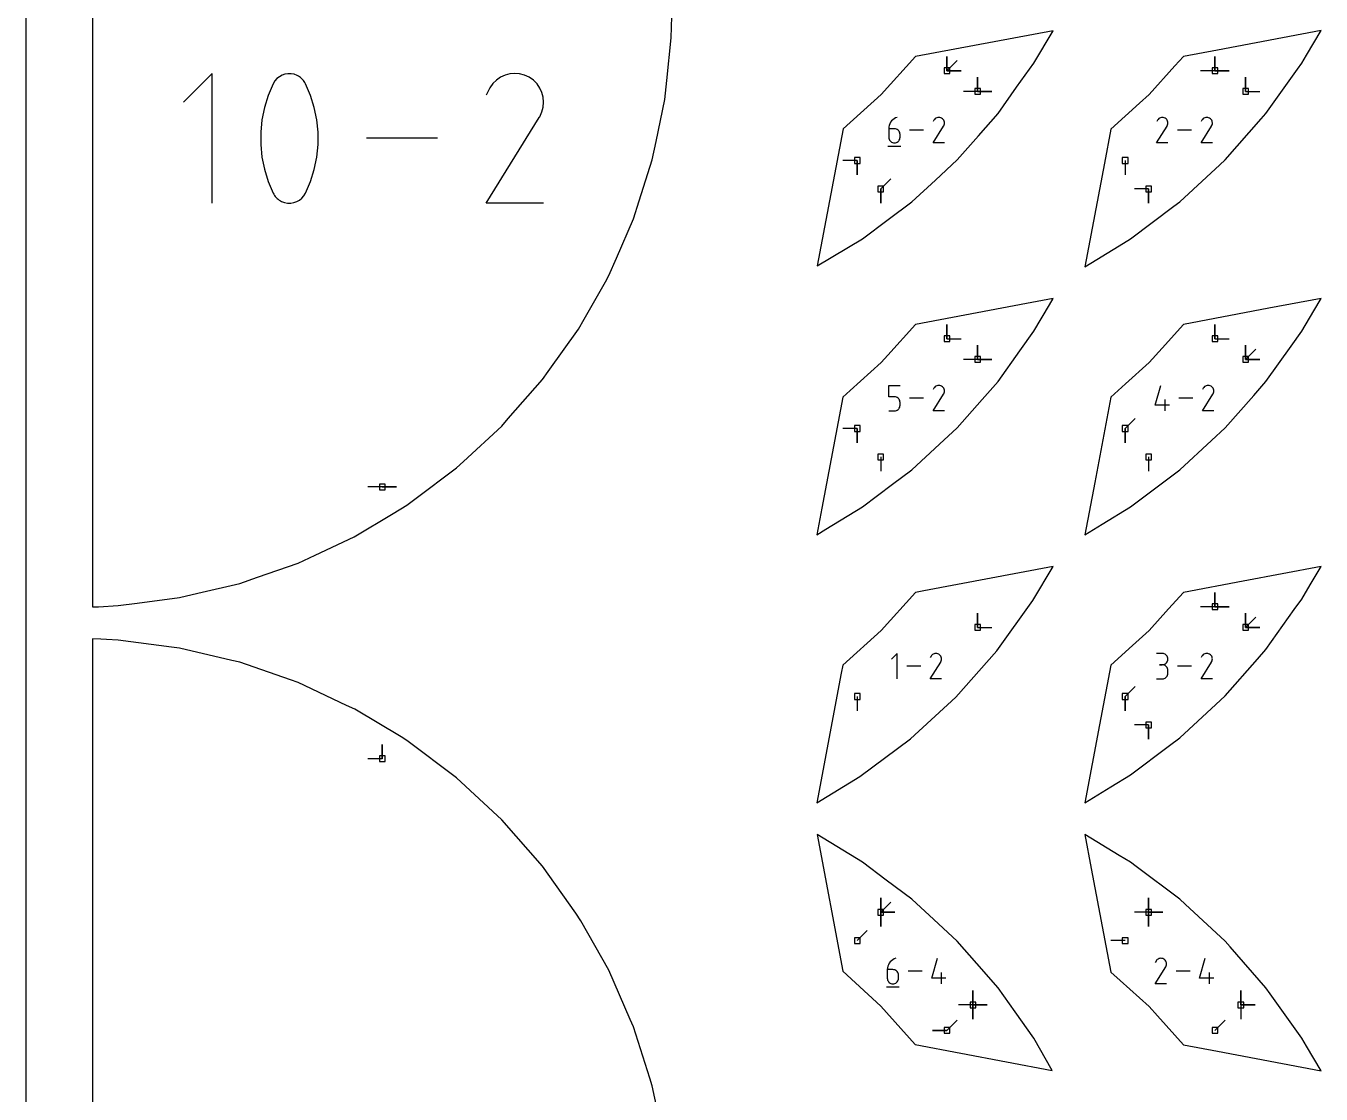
# Model space of a CAD drawing. Extents: x 0 to 800, y 0 to 1000.
# Drawn here: x 0 to 129.5, y 432.3 to 539.1 of the extents above; entities that cross this region are included whole.
import ezdxf

# ---------------------------------------------------------------- set-up
doc = ezdxf.new("R2010")
doc.units = 0
doc.header["$MEASUREMENT"] = 0
for name, color, linetype in [('annotation', 7, 'Continuous'), ('boundary', 7, 'Continuous'), ('frame', 7, 'Continuous'), ('hole', 7, 'Continuous')]:
    doc.layers.add(name, color=color, linetype=linetype)

msp = doc.modelspace()

# ---------------------------------------------------------------- linework, layer by layer
at = {"layer": 'annotation', "color": 1}
for p, q in [((92.076558, 534.582549), (92.076558, 536.011299)), ((92.076558, 534.582549), (92.076558, 536.011299)), ((92.076558, 536.011299), (92.076558, 534.582549)), ((92.076558, 534.582549), (92.076558, 536.011299)), ((92.076558, 536.011299), (92.076558, 534.582549)), ((92.076558, 534.582549), (93.086837, 535.592828)), ((118.865336, 534.582549), (118.865336, 536.011299)), ((118.865336, 534.582549), (118.865336, 536.011299)), ((118.865336, 536.011299), (118.865336, 534.582549)), ((118.865336, 534.582549), (118.865336, 536.011299)), ((118.865336, 536.011299), (118.865336, 534.582549)), ((18.618258, 534.307265), (15.738506, 531.426701)), ((18.618258, 521.35366), (18.618258, 534.307265)), ((24.885026, 533.559619), (24.717811, 533.281548)), ((25.09342, 533.796584), (24.885026, 533.559619)), ((25.336093, 533.990151), (25.09342, 533.796584)), ((25.606145, 534.138026), (25.336093, 533.990151)), ((25.896676, 534.237916), (25.606145, 534.138026)), ((26.200786, 534.287528), (25.896676, 534.237916)), ((26.511576, 534.284569), (26.200786, 534.287528)), ((26.822144, 534.226744), (26.511576, 534.284569)), ((27.125592, 534.111762), (26.822144, 534.226744)), ((27.241757, 534.050718), (27.125592, 534.111762)), ((27.125592, 534.111762), (27.125592, 534.111762)), ((27.353229, 533.980601), (27.241757, 534.050718)), ((27.459465, 533.901967), (27.353229, 533.980601)), ((27.559925, 533.815369), (27.459465, 533.901967)), ((27.654066, 533.721364), (27.559925, 533.815369)), ((27.741348, 533.620505), (27.654066, 533.721364)), ((27.821228, 533.513349), (27.741348, 533.620505)), ((27.893165, 533.400449), (27.821228, 533.513349)), ((47.047309, 533.646788), (46.687657, 533.291951)), ((47.455909, 533.928548), (47.047309, 533.646788)), ((47.902519, 534.13439), (47.455909, 533.928548)), ((48.3762, 534.26147), (47.902519, 534.13439)), ((48.866015, 534.306949), (48.3762, 534.26147)), ((49.361024, 534.267985), (48.866015, 534.306949)), ((49.85029, 534.141735), (49.361024, 534.267985)), ((50.322875, 533.925359), (49.85029, 534.141735)), ((50.745551, 533.625218), (50.322875, 533.925359)), ((50.322875, 533.925359), (50.322875, 533.925359)), ((51.098955, 533.265051), (50.745551, 533.625218)), ((92.076558, 534.582549), (93.505308, 534.582549)), ((92.076558, 534.582549), (93.505308, 534.582549)), ((93.505308, 534.582549), (92.076558, 534.582549)), ((95.145662, 532.515972), (95.145662, 533.944722)), ((95.145662, 532.515972), (95.145662, 533.944722)), ((95.145662, 533.944722), (95.145662, 532.515972)), ((95.145662, 532.515972), (95.145662, 533.944722)), ((95.145662, 533.944722), (95.145662, 532.515972)), ((118.865336, 534.582549), (117.436586, 534.582549)), ((118.865336, 534.582549), (120.294086, 534.582549)), ((118.865336, 534.582549), (120.294086, 534.582549)), ((120.294086, 534.582549), (118.865336, 534.582549)), ((121.93444, 532.515972), (121.93444, 533.944722)), ((121.93444, 532.515972), (121.93444, 533.944722)), ((121.93444, 533.944722), (121.93444, 532.515972)), ((24.717811, 533.281548), (24.221259, 532.113854)), ((24.717811, 533.281548), (24.717811, 533.281548)), ((27.956618, 533.28236), (27.893165, 533.400449)), ((28.455577, 532.112259), (27.956618, 533.28236)), ((27.956618, 533.28236), (27.956618, 533.28236)), ((46.38789, 532.866878), (46.010151, 532.142269)), ((46.687657, 533.291951), (46.38789, 532.866878)), ((51.379942, 532.855896), (51.098955, 533.265051)), ((51.585372, 532.408791), (51.379942, 532.855896)), ((51.712102, 531.934776), (51.585372, 532.408791)), ((95.145662, 532.515972), (93.716912, 532.515972)), ((95.145662, 532.515972), (96.574412, 532.515972)), ((95.145662, 532.515972), (96.574412, 532.515972)), ((96.574412, 532.515972), (95.145662, 532.515972)), ((121.93444, 532.515972), (123.36319, 532.515972)), ((23.848846, 530.912295), (23.60057, 529.686454)), ((24.221259, 532.113854), (23.848846, 530.912295)), ((28.829796, 530.908896), (28.455577, 532.112259)), ((29.079275, 529.68185), (28.829796, 530.908896)), ((51.588666, 530.461649), (51.716892, 530.950166)), ((51.756989, 531.444888), (51.712102, 531.934776)), ((51.716892, 530.950166), (51.756989, 531.444888)), ((23.60057, 529.686454), (23.476432, 528.445909)), ((29.204014, 528.440704), (29.079275, 529.68185)), ((46.002028, 521.353555), (51.317994, 529.911578)), ((51.317994, 529.911578), (51.324349, 529.919441)), ((51.317994, 529.911578), (51.317994, 529.911578)), ((51.324349, 529.919441), (51.330443, 529.927372)), ((51.330443, 529.927372), (51.336317, 529.935436)), ((51.336317, 529.935436), (51.34201, 529.943701)), ((51.34201, 529.943701), (51.347562, 529.952234)), ((51.347562, 529.952234), (51.353015, 529.9611)), ((51.353015, 529.9611), (51.358407, 529.970368)), ((51.358407, 529.970368), (51.363779, 529.980104)), ((51.363779, 529.980104), (51.369171, 529.990375)), ((51.369171, 529.990375), (51.588666, 530.461649)), ((51.369171, 529.990375), (51.369171, 529.990375)), ((86.659532, 529.680344), (86.541958, 529.562271)), ((86.793528, 529.781392), (86.659532, 529.680344)), ((86.942416, 529.86336), (86.793528, 529.781392)), ((87.10467, 529.924195), (86.942416, 529.86336)), ((87.10467, 529.924195), (87.10467, 529.924195)), ((90.770328, 529.640585), (90.695952, 529.497911)), ((90.829352, 529.724281), (90.770328, 529.640585)), ((90.900167, 529.794148), (90.829352, 529.724281)), ((90.980619, 529.849626), (90.900167, 529.794148)), ((91.068556, 529.890156), (90.980619, 529.849626)), ((91.161823, 529.915178), (91.068556, 529.890156)), ((91.258267, 529.924133), (91.161823, 529.915178)), ((91.355733, 529.916461), (91.258267, 529.924133)), ((91.452069, 529.891603), (91.355733, 529.916461)), ((91.54512, 529.848999), (91.452069, 529.891603)), ((91.628344, 529.789901), (91.54512, 529.848999)), ((91.54512, 529.848999), (91.54512, 529.848999)), ((91.697929, 529.718985), (91.628344, 529.789901)), ((91.753255, 529.638423), (91.697929, 529.718985)), ((91.793704, 529.550389), (91.753255, 529.638423)), ((113.118655, 529.640585), (113.044279, 529.497911)), ((113.177679, 529.724281), (113.118655, 529.640585)), ((113.248494, 529.794148), (113.177679, 529.724281)), ((113.328947, 529.849626), (113.248494, 529.794148)), ((113.416883, 529.890156), (113.328947, 529.849626)), ((113.51015, 529.915178), (113.416883, 529.890156)), ((113.606594, 529.924133), (113.51015, 529.915178)), ((113.70406, 529.916461), (113.606594, 529.924133)), ((113.800396, 529.891603), (113.70406, 529.916461)), ((113.893447, 529.848999), (113.800396, 529.891603)), ((113.976672, 529.789901), (113.893447, 529.848999)), ((113.893447, 529.848999), (113.893447, 529.848999)), ((114.046256, 529.718985), (113.976672, 529.789901)), ((114.101582, 529.638423), (114.046256, 529.718985)), ((114.142031, 529.550389), (114.101582, 529.638423)), ((117.559298, 529.640585), (117.484922, 529.497911)), ((117.618322, 529.724281), (117.559298, 529.640585)), ((117.689137, 529.794148), (117.618322, 529.724281)), ((117.769589, 529.849626), (117.689137, 529.794148)), ((117.857526, 529.890156), (117.769589, 529.849626)), ((117.950793, 529.915178), (117.857526, 529.890156)), ((118.047237, 529.924133), (117.950793, 529.915178)), ((118.144703, 529.916461), (118.047237, 529.924133)), ((118.241039, 529.891603), (118.144703, 529.916461)), ((118.33409, 529.848999), (118.241039, 529.891603)), ((118.417314, 529.789901), (118.33409, 529.848999)), ((118.33409, 529.848999), (118.33409, 529.848999)), ((118.486899, 529.718985), (118.417314, 529.789901)), ((118.542225, 529.638423), (118.486899, 529.718985)), ((118.582674, 529.550389), (118.542225, 529.638423)), ((23.476432, 528.445909), (23.476432, 527.200244)), ((29.204014, 527.195039), (29.204014, 528.440704)), ((86.266443, 528.960795), (86.253902, 528.788399)), ((86.253902, 528.788399), (86.253902, 527.940671)), ((86.820281, 528.788399), (86.253902, 528.788399)), ((86.303048, 529.126435), (86.266443, 528.960795)), ((86.362187, 529.283263), (86.303048, 529.126435)), ((86.442334, 529.429226), (86.362187, 529.283263)), ((86.541958, 529.562271), (86.442334, 529.429226)), ((86.922145, 528.779308), (86.820281, 528.788399)), ((87.017996, 528.753091), (86.922145, 528.779308)), ((87.106239, 528.711327), (87.017996, 528.753091)), ((87.185281, 528.655599), (87.106239, 528.711327)), ((87.253526, 528.587487), (87.185281, 528.655599)), ((87.30938, 528.508572), (87.253526, 528.587487)), ((87.35125, 528.420435), (87.30938, 528.508572)), ((87.377541, 528.324657), (87.35125, 528.420435)), ((87.386659, 528.22282), (87.377541, 528.324657)), ((89.737946, 528.648924), (88.343353, 528.648924)), ((90.694352, 527.373631), (91.741057, 529.058692)), ((91.741057, 529.058692), (91.742308, 529.06024)), ((91.741057, 529.058692), (91.741057, 529.058692)), ((91.742308, 529.06024), (91.743508, 529.061802)), ((91.743508, 529.061802), (91.744665, 529.063389)), ((91.744665, 529.063389), (91.745786, 529.065017)), ((91.745786, 529.065017), (91.746879, 529.066697)), ((91.746879, 529.066697), (91.747953, 529.068443)), ((91.747953, 529.068443), (91.749014, 529.070267)), ((91.749014, 529.070267), (91.750072, 529.072184)), ((91.750072, 529.072184), (91.751134, 529.074207)), ((91.751134, 529.074207), (91.794352, 529.167)), ((91.751134, 529.074207), (91.751134, 529.074207)), ((91.818656, 529.457056), (91.793704, 529.550389)), ((91.794352, 529.167), (91.819599, 529.263188)), ((91.827495, 529.360598), (91.818656, 529.457056)), ((91.819599, 529.263188), (91.827495, 529.360598)), ((113.04268, 527.373631), (114.089385, 529.058692)), ((114.089385, 529.058692), (114.090636, 529.06024)), ((114.089385, 529.058692), (114.089385, 529.058692)), ((114.090636, 529.06024), (114.091836, 529.061802)), ((114.091836, 529.061802), (114.092992, 529.063389)), ((114.092992, 529.063389), (114.094113, 529.065017)), ((114.094113, 529.065017), (114.095207, 529.066697)), ((114.095207, 529.066697), (114.09628, 529.068443)), ((114.09628, 529.068443), (114.097342, 529.070267)), ((114.097342, 529.070267), (114.0984, 529.072184)), ((114.0984, 529.072184), (114.099461, 529.074207)), ((114.099461, 529.074207), (114.142679, 529.167)), ((114.099461, 529.074207), (114.099461, 529.074207)), ((114.166984, 529.457056), (114.142031, 529.550389)), ((114.142679, 529.167), (114.167927, 529.263188)), ((114.175822, 529.360598), (114.166984, 529.457056)), ((114.167927, 529.263188), (114.175822, 529.360598)), ((116.526916, 528.648924), (115.132323, 528.648924)), ((117.483323, 527.373631), (118.530027, 529.058692)), ((118.530027, 529.058692), (118.531279, 529.06024)), ((118.530027, 529.058692), (118.530027, 529.058692)), ((118.531279, 529.06024), (118.532479, 529.061802)), ((118.532479, 529.061802), (118.533635, 529.063389)), ((118.533635, 529.063389), (118.534756, 529.065017)), ((118.534756, 529.065017), (118.535849, 529.066697)), ((118.535849, 529.066697), (118.536923, 529.068443)), ((118.536923, 529.068443), (118.537985, 529.070267)), ((118.537985, 529.070267), (118.539042, 529.072184)), ((118.539042, 529.072184), (118.540104, 529.074207)), ((118.540104, 529.074207), (118.583322, 529.167)), ((118.540104, 529.074207), (118.540104, 529.074207)), ((118.607627, 529.457056), (118.582674, 529.550389)), ((118.583322, 529.167), (118.60857, 529.263188)), ((118.616465, 529.360598), (118.607627, 529.457056)), ((118.60857, 529.263188), (118.616465, 529.360598)), ((23.476432, 527.200244), (23.60057, 525.959037)), ((29.079275, 525.954434), (29.204014, 527.195039)), ((41.144667, 527.830463), (34.061857, 527.830463)), ((86.182965, 527.054834), (87.458236, 527.054834)), ((86.253902, 527.940671), (86.253902, 527.940671)), ((86.253902, 527.940671), (86.263046, 527.838784)), ((86.263046, 527.838784), (86.289403, 527.742874)), ((86.289403, 527.742874), (86.331359, 527.654546)), ((86.331359, 527.654546), (86.387299, 527.575404)), ((86.387299, 527.575404), (86.45561, 527.507052)), ((86.45561, 527.507052), (86.534677, 527.451097)), ((86.534677, 527.451097), (86.622888, 527.409142)), ((86.622888, 527.409142), (86.718627, 527.382792)), ((86.718627, 527.382792), (86.820281, 527.373652)), ((86.820281, 527.373652), (86.922145, 527.382792)), ((86.820281, 527.373652), (86.820281, 527.373652)), ((86.922145, 527.382792), (87.017996, 527.409142)), ((87.017996, 527.409142), (87.106239, 527.451097)), ((87.106239, 527.451097), (87.185281, 527.507052)), ((87.185281, 527.507052), (87.253526, 527.575404)), ((87.253526, 527.575404), (87.30938, 527.654546)), ((87.30938, 527.654546), (87.35125, 527.742874)), ((87.35125, 527.742874), (87.377541, 527.838784)), ((87.377541, 527.838784), (87.386659, 527.940671)), ((87.386659, 527.940671), (87.386659, 528.22282)), ((87.386659, 528.22282), (87.386659, 528.22282)), ((91.82711, 527.373631), (90.694352, 527.373631)), ((114.175437, 527.373631), (113.04268, 527.373631)), ((118.61608, 527.373631), (117.483323, 527.373631)), ((23.60057, 525.959037), (23.848846, 524.731872)), ((28.829796, 524.728472), (29.079275, 525.954434)), ((23.848846, 524.731872), (24.221259, 523.528327)), ((28.455577, 523.526733), (28.829796, 524.728472)), ((83.107297, 525.613288), (81.678547, 525.613288)), ((83.107297, 525.613288), (83.107297, 524.184538)), ((83.107297, 525.613288), (83.107297, 524.184538)), ((83.107297, 524.184538), (83.107297, 525.613288)), ((109.896074, 525.613288), (109.896074, 524.184538)), ((24.221259, 523.528327), (24.717811, 522.357986)), ((27.956618, 522.358798), (28.455577, 523.526733)), ((85.45322, 522.774301), (86.463499, 523.78458)), ((24.717811, 522.357986), (24.717811, 522.357986)), ((24.717811, 522.357986), (24.781033, 522.240133)), ((24.781033, 522.240133), (24.852439, 522.127795)), ((24.852439, 522.127795), (24.931727, 522.021315)), ((24.931727, 522.021315), (25.018598, 521.921033)), ((25.018598, 521.921033), (25.112749, 521.827289)), ((25.112749, 521.827289), (25.213881, 521.740425)), ((27.338426, 521.653113), (27.580995, 521.846151)), ((27.580995, 521.846151), (27.789386, 522.082139)), ((27.789386, 522.082139), (27.956618, 522.358798)), ((27.956618, 522.358798), (27.956618, 522.358798)), ((85.45322, 522.774301), (85.45322, 521.345551)), ((85.45322, 522.774301), (85.45322, 521.345551)), ((85.45322, 521.345551), (85.45322, 522.774301)), ((112.241998, 522.774301), (110.813248, 522.774301)), ((112.241998, 522.774301), (112.241998, 521.345551)), ((112.241998, 522.774301), (112.241998, 521.345551)), ((112.241998, 521.345551), (112.241998, 522.774301)), ((25.213881, 521.740425), (25.321692, 521.660782)), ((25.321692, 521.660782), (25.435881, 521.588701)), ((25.435881, 521.588701), (25.556148, 521.524523)), ((25.556148, 521.524523), (25.556148, 521.524523)), ((25.556148, 521.524523), (25.857206, 521.411979)), ((25.857206, 521.411979), (26.165966, 521.356066)), ((26.165966, 521.356066), (26.475448, 521.354503)), ((26.475448, 521.354503), (26.778672, 521.405009)), ((26.778672, 521.405009), (27.068658, 521.505306)), ((27.068658, 521.505306), (27.338426, 521.653113)), ((51.755034, 521.353555), (46.002028, 521.353555)), ((92.076558, 507.793771), (92.076558, 509.222521)), ((92.076558, 507.793771), (92.076558, 509.222521)), ((92.076558, 509.222521), (92.076558, 507.793771)), ((118.865336, 507.793771), (118.865336, 509.222521)), ((118.865336, 507.793771), (118.865336, 509.222521)), ((118.865336, 509.222521), (118.865336, 507.793771)), ((92.076558, 507.793771), (93.505308, 507.793771)), ((118.865336, 507.793771), (120.294086, 507.793771)), ((95.145662, 505.727194), (95.145662, 507.155944)), ((95.145662, 505.727194), (95.145662, 507.155944)), ((95.145662, 507.155944), (95.145662, 505.727194)), ((95.145662, 505.727194), (95.145662, 507.155944)), ((95.145662, 507.155944), (95.145662, 505.727194)), ((121.93444, 505.727194), (121.93444, 507.155944)), ((121.93444, 505.727194), (121.93444, 507.155944)), ((121.93444, 507.155944), (121.93444, 505.727194)), ((121.93444, 505.727194), (121.93444, 507.155944)), ((121.93444, 507.155944), (121.93444, 505.727194)), ((121.93444, 505.727194), (122.944718, 506.737472)), ((95.145662, 505.727194), (93.716912, 505.727194)), ((95.145662, 505.727194), (96.574412, 505.727194)), ((95.145662, 505.727194), (96.574412, 505.727194)), ((96.574412, 505.727194), (95.145662, 505.727194)), ((121.93444, 505.727194), (123.36319, 505.727194)), ((121.93444, 505.727194), (123.36319, 505.727194)), ((123.36319, 505.727194), (121.93444, 505.727194)), ((86.253902, 501.999621), (86.253902, 503.135417)), ((86.253902, 503.135417), (87.386659, 503.135417)), ((90.770328, 502.851807), (90.695952, 502.709133)), ((90.829352, 502.935503), (90.770328, 502.851807)), ((90.900167, 503.00537), (90.829352, 502.935503)), ((90.980619, 503.060848), (90.900167, 503.00537)), ((91.068556, 503.101378), (90.980619, 503.060848)), ((91.161823, 503.1264), (91.068556, 503.101378)), ((91.258267, 503.135355), (91.161823, 503.1264)), ((91.355733, 503.127683), (91.258267, 503.135355)), ((91.452069, 503.102825), (91.355733, 503.127683)), ((91.54512, 503.06022), (91.452069, 503.102825)), ((91.628344, 503.001123), (91.54512, 503.06022)), ((91.54512, 503.06022), (91.54512, 503.06022)), ((91.697929, 502.930207), (91.628344, 503.001123)), ((91.753255, 502.849645), (91.697929, 502.930207)), ((91.793704, 502.761611), (91.753255, 502.849645)), ((91.818656, 502.668278), (91.793704, 502.761611)), ((91.794352, 502.378222), (91.819599, 502.47441)), ((91.827495, 502.57182), (91.818656, 502.668278)), ((91.819599, 502.47441), (91.827495, 502.57182)), ((112.900965, 501.151892), (113.466544, 503.135417)), ((117.70082, 502.851807), (117.626444, 502.709133)), ((117.759844, 502.935503), (117.70082, 502.851807)), ((117.830659, 503.00537), (117.759844, 502.935503)), ((117.911112, 503.060848), (117.830659, 503.00537)), ((117.999048, 503.101378), (117.911112, 503.060848)), ((118.092315, 503.1264), (117.999048, 503.101378)), ((118.188759, 503.135355), (118.092315, 503.1264)), ((118.286225, 503.127683), (118.188759, 503.135355)), ((118.382561, 503.102825), (118.286225, 503.127683)), ((118.475612, 503.06022), (118.382561, 503.102825)), ((118.558836, 503.001123), (118.475612, 503.06022)), ((118.475612, 503.06022), (118.475612, 503.06022)), ((118.628421, 502.930207), (118.558836, 503.001123)), ((118.683747, 502.849645), (118.628421, 502.930207)), ((118.724196, 502.761611), (118.683747, 502.849645)), ((118.749149, 502.668278), (118.724196, 502.761611)), ((118.724844, 502.378222), (118.750092, 502.47441)), ((118.757987, 502.57182), (118.749149, 502.668278)), ((118.750092, 502.47441), (118.757987, 502.57182)), ((86.820281, 501.999621), (86.253902, 501.999621)), ((86.921977, 501.99053), (86.820281, 501.999621)), ((87.017738, 501.964313), (86.921977, 501.99053)), ((87.105955, 501.922549), (87.017738, 501.964313)), ((87.185017, 501.866821), (87.105955, 501.922549)), ((87.253315, 501.798709), (87.185017, 501.866821)), ((87.309238, 501.719794), (87.253315, 501.798709)), ((87.351177, 501.631657), (87.309238, 501.719794)), ((87.37752, 501.535879), (87.351177, 501.631657)), ((87.377515, 501.050006), (87.386659, 501.151892)), ((87.386659, 501.434042), (87.37752, 501.535879)), ((87.386659, 501.151892), (87.386659, 501.434042)), ((87.386659, 501.434042), (87.386659, 501.434042)), ((89.737946, 501.860146), (88.343353, 501.860146)), ((90.694352, 500.584853), (91.741057, 502.269914)), ((91.741057, 502.269914), (91.742308, 502.271462)), ((91.741057, 502.269914), (91.741057, 502.269914)), ((91.742308, 502.271462), (91.743508, 502.273024)), ((91.743508, 502.273024), (91.744665, 502.274611)), ((91.744665, 502.274611), (91.745786, 502.276239)), ((91.745786, 502.276239), (91.746879, 502.277919)), ((91.746879, 502.277919), (91.747953, 502.279665)), ((91.747953, 502.279665), (91.749014, 502.281489)), ((91.749014, 502.281489), (91.750072, 502.283406)), ((91.750072, 502.283406), (91.751134, 502.285429)), ((91.751134, 502.285429), (91.794352, 502.378222)), ((91.751134, 502.285429), (91.751134, 502.285429)), ((114.317152, 501.151892), (112.900965, 501.151892)), ((113.892648, 500.584874), (113.892648, 501.717631)), ((116.668438, 501.860146), (115.273845, 501.860146)), ((117.624845, 500.584853), (118.671549, 502.269914)), ((118.671549, 502.269914), (118.672801, 502.271462)), ((118.671549, 502.269914), (118.671549, 502.269914)), ((118.672801, 502.271462), (118.674001, 502.273024)), ((118.674001, 502.273024), (118.675157, 502.274611)), ((118.675157, 502.274611), (118.676278, 502.276239)), ((118.676278, 502.276239), (118.677371, 502.277919)), ((118.677371, 502.277919), (118.678445, 502.279665)), ((118.678445, 502.279665), (118.679507, 502.281489)), ((118.679507, 502.281489), (118.680564, 502.283406)), ((118.680564, 502.283406), (118.681626, 502.285429)), ((118.681626, 502.285429), (118.724844, 502.378222)), ((118.681626, 502.285429), (118.681626, 502.285429)), ((86.253902, 500.584874), (86.820281, 500.584874)), ((86.820281, 500.584874), (86.921935, 500.594014)), ((86.820281, 500.584874), (86.820281, 500.584874)), ((86.921935, 500.594014), (87.017674, 500.620364)), ((87.017674, 500.620364), (87.105884, 500.662319)), ((87.105884, 500.662319), (87.184952, 500.718274)), ((87.184952, 500.718274), (87.253262, 500.786626)), ((87.253262, 500.786626), (87.309203, 500.865768)), ((87.309203, 500.865768), (87.351158, 500.954096)), ((87.351158, 500.954096), (87.377515, 501.050006)), ((91.82711, 500.584853), (90.694352, 500.584853)), ((109.896074, 498.82451), (110.906353, 499.834788)), ((118.757602, 500.584853), (117.624845, 500.584853)), ((83.107297, 498.82451), (81.678547, 498.82451)), ((83.107297, 498.82451), (83.107297, 497.39576)), ((83.107297, 498.82451), (83.107297, 497.39576)), ((83.107297, 497.39576), (83.107297, 498.82451)), ((109.896074, 498.82451), (109.896074, 497.39576)), ((109.896074, 498.82451), (109.896074, 497.39576)), ((109.896074, 497.39576), (109.896074, 498.82451)), ((85.45322, 495.985523), (85.45322, 494.556773)), ((112.241998, 495.985523), (112.241998, 494.556773)), ((35.622755, 492.977468), (34.194005, 492.977468)), ((35.622755, 492.977468), (37.051505, 492.977468)), ((35.622755, 492.977468), (37.051505, 492.977468)), ((37.051505, 492.977468), (35.622755, 492.977468)), ((118.865336, 481.004993), (118.865336, 482.433743)), ((118.865336, 481.004993), (118.865336, 482.433743)), ((118.865336, 482.433743), (118.865336, 481.004993)), ((118.865336, 481.004993), (118.865336, 482.433743)), ((118.865336, 482.433743), (118.865336, 481.004993)), ((118.865336, 481.004993), (117.436586, 481.004993)), ((118.865336, 481.004993), (120.294086, 481.004993)), ((118.865336, 481.004993), (120.294086, 481.004993)), ((120.294086, 481.004993), (118.865336, 481.004993)), ((95.145662, 478.938416), (95.145662, 480.367165)), ((95.145662, 478.938416), (95.145662, 480.367165)), ((95.145662, 480.367165), (95.145662, 478.938416)), ((121.93444, 478.938416), (121.93444, 480.367166)), ((121.93444, 478.938416), (121.93444, 480.367166)), ((121.93444, 480.367166), (121.93444, 478.938416)), ((121.93444, 478.938416), (121.93444, 480.367166)), ((121.93444, 480.367166), (121.93444, 478.938416)), ((121.93444, 478.938416), (122.944718, 479.948694)), ((95.145662, 478.938416), (96.574412, 478.938415)), ((121.93444, 478.938416), (123.36319, 478.938415)), ((121.93444, 478.938416), (123.36319, 478.938415)), ((123.36319, 478.938415), (121.93444, 478.938416)), ((87.10387, 476.346639), (86.536851, 475.779461)), ((87.10387, 473.796096), (87.10387, 476.346639)), ((90.411483, 473.796075), (91.458188, 475.481136)), ((90.487459, 476.063029), (90.413082, 475.920355)), ((90.546482, 476.146725), (90.487459, 476.063029)), ((90.617297, 476.216592), (90.546482, 476.146725)), ((90.69775, 476.27207), (90.617297, 476.216592)), ((90.785687, 476.3126), (90.69775, 476.27207)), ((90.878954, 476.337622), (90.785687, 476.3126)), ((90.975397, 476.346577), (90.878954, 476.337622)), ((91.072864, 476.338905), (90.975397, 476.346577)), ((91.169199, 476.314047), (91.072864, 476.338905)), ((91.26225, 476.271442), (91.169199, 476.314047)), ((91.345475, 476.212345), (91.26225, 476.271442)), ((91.26225, 476.271442), (91.26225, 476.271442)), ((91.415059, 476.141429), (91.345475, 476.212345)), ((91.470385, 476.060867), (91.415059, 476.141429)), ((91.458188, 475.481136), (91.459439, 475.482684)), ((91.458188, 475.481136), (91.458188, 475.481136)), ((91.459439, 475.482684), (91.460639, 475.484245)), ((91.460639, 475.484245), (91.461795, 475.485833)), ((91.461795, 475.485833), (91.462916, 475.487461)), ((91.462916, 475.487461), (91.46401, 475.489141)), ((91.46401, 475.489141), (91.465083, 475.490887)), ((91.465083, 475.490887), (91.466145, 475.492711)), ((91.466145, 475.492711), (91.467203, 475.494628)), ((91.467203, 475.494628), (91.468264, 475.496651)), ((91.468264, 475.496651), (91.511483, 475.589444)), ((91.468264, 475.496651), (91.468264, 475.496651)), ((91.510834, 475.972833), (91.470385, 476.060867)), ((91.535787, 475.8795), (91.510834, 475.972833)), ((91.511483, 475.589444), (91.53673, 475.685632)), ((91.544625, 475.783042), (91.535787, 475.8795)), ((91.53673, 475.685632), (91.544625, 475.783042)), ((113.609058, 476.34368), (113.04268, 476.34368)), ((113.609058, 475.210923), (113.325469, 475.210923)), ((113.325469, 475.210923), (113.609058, 475.210923)), ((113.710923, 476.334537), (113.609058, 476.34368)), ((113.609058, 475.210923), (113.710923, 475.220068)), ((113.710923, 475.20178), (113.609058, 475.210923)), ((113.609058, 475.210923), (113.609058, 475.210923)), ((113.806774, 476.308188), (113.710923, 476.334537)), ((113.710923, 475.220068), (113.806774, 475.246433)), ((113.806774, 475.17543), (113.710923, 475.20178)), ((113.895017, 476.266253), (113.806774, 476.308188)), ((113.806774, 475.246433), (113.895017, 475.288409)), ((113.974058, 476.210353), (113.895017, 476.266253)), ((113.895017, 475.288409), (113.974058, 475.34439)), ((114.042303, 476.142109), (113.974058, 476.210353)), ((113.974058, 475.34439), (114.042303, 475.412768)), ((114.098158, 476.063142), (114.042303, 476.142109)), ((114.042303, 475.412768), (114.098158, 475.491935)), ((114.140028, 475.975071), (114.098158, 476.063142)), ((114.098158, 475.491935), (114.140028, 475.580285)), ((114.166319, 475.879517), (114.140028, 475.975071)), ((114.140028, 475.580285), (114.166319, 475.676209)), ((114.175437, 475.778101), (114.166319, 475.879517)), ((114.166319, 475.676209), (114.175437, 475.778101)), ((114.175437, 475.778101), (114.175437, 475.778101)), ((117.48313, 473.796075), (118.529835, 475.481136)), ((117.559106, 476.063029), (117.48473, 475.920355)), ((117.618129, 476.146725), (117.559106, 476.063029)), ((117.688944, 476.216592), (117.618129, 476.146725)), ((117.769397, 476.27207), (117.688944, 476.216592)), ((117.857334, 476.3126), (117.769397, 476.27207)), ((117.950601, 476.337622), (117.857334, 476.3126)), ((118.047044, 476.346577), (117.950601, 476.337622)), ((118.144511, 476.338905), (118.047044, 476.346577)), ((118.240846, 476.314047), (118.144511, 476.338905)), ((118.333898, 476.271442), (118.240846, 476.314047)), ((118.417122, 476.212345), (118.333898, 476.271442)), ((118.333898, 476.271442), (118.333898, 476.271442)), ((118.486706, 476.141429), (118.417122, 476.212345)), ((118.542032, 476.060867), (118.486706, 476.141429)), ((118.529835, 475.481136), (118.531086, 475.482684)), ((118.529835, 475.481136), (118.529835, 475.481136)), ((118.531086, 475.482684), (118.532286, 475.484245)), ((118.532286, 475.484245), (118.533443, 475.485833)), ((118.533443, 475.485833), (118.534564, 475.487461)), ((118.534564, 475.487461), (118.535657, 475.489141)), ((118.535657, 475.489141), (118.53673, 475.490887)), ((118.53673, 475.490887), (118.537792, 475.492711)), ((118.537792, 475.492711), (118.53885, 475.494628)), ((118.53885, 475.494628), (118.539912, 475.496651)), ((118.539912, 475.496651), (118.58313, 475.589444)), ((118.539912, 475.496651), (118.539912, 475.496651)), ((118.582481, 475.972833), (118.542032, 476.060867)), ((118.607434, 475.8795), (118.582481, 475.972833)), ((118.58313, 475.589444), (118.608377, 475.685632)), ((118.616272, 475.783042), (118.607434, 475.8795)), ((118.608377, 475.685632), (118.616272, 475.783042)), ((89.455077, 475.071368), (88.060483, 475.071368)), ((113.895017, 475.133496), (113.806774, 475.17543)), ((113.974058, 475.077596), (113.895017, 475.133496)), ((113.895017, 473.873568), (113.974058, 473.92945)), ((114.042303, 475.009352), (113.974058, 475.077596)), ((113.974058, 473.92945), (114.042303, 473.997681)), ((114.098158, 474.930385), (114.042303, 475.009352)), ((114.042303, 473.997681), (114.098158, 474.076643)), ((114.140028, 474.842314), (114.098158, 474.930385)), ((114.098158, 474.076643), (114.140028, 474.164721)), ((114.166319, 474.74676), (114.140028, 474.842314)), ((114.140028, 474.164721), (114.166319, 474.260297)), ((114.175437, 474.645344), (114.166319, 474.74676)), ((114.166319, 474.260297), (114.175437, 474.361755)), ((114.175437, 474.361755), (114.175437, 474.645344)), ((114.175437, 474.645344), (114.175437, 474.645344)), ((116.526724, 475.071368), (115.132131, 475.071368)), ((91.54424, 473.796075), (90.411483, 473.796075)), ((109.896074, 472.035732), (110.906353, 473.04601)), ((113.04268, 473.796176), (113.609058, 473.796176)), ((113.609058, 473.796176), (113.710923, 473.805314)), ((113.609058, 473.796176), (113.609058, 473.796176)), ((113.710923, 473.805314), (113.806774, 473.83165)), ((113.806774, 473.83165), (113.895017, 473.873568)), ((118.615887, 473.796075), (117.48313, 473.796075)), ((83.107297, 472.035732), (83.107297, 470.606982)), ((109.896074, 472.035732), (109.896074, 470.606982)), ((109.896074, 472.035732), (109.896074, 470.606982)), ((109.896074, 470.606982), (109.896074, 472.035732)), ((112.241998, 469.196745), (110.813248, 469.196745)), ((112.241998, 469.196745), (112.241998, 467.767995)), ((112.241998, 469.196745), (112.241998, 467.767995)), ((112.241998, 467.767995), (112.241998, 469.196745)), ((35.622801, 465.816709), (35.622801, 467.245459)), ((35.622801, 465.816709), (35.622801, 467.245459)), ((35.622801, 467.245459), (35.622801, 465.816709)), ((35.622801, 465.816709), (34.194051, 465.816709)), ((85.45322, 450.467191), (85.45322, 451.895941)), ((85.45322, 450.467191), (85.45322, 451.895941)), ((85.45322, 451.895941), (85.45322, 450.467191)), ((85.45322, 450.467191), (85.45322, 451.895941)), ((85.45322, 451.895941), (85.45322, 450.467191)), ((85.45322, 450.467191), (85.45322, 451.895941)), ((85.45322, 451.895941), (85.45322, 450.467191)), ((112.241998, 450.467191), (112.241998, 451.895941)), ((112.241998, 450.467191), (112.241998, 451.895941)), ((112.241998, 451.895941), (112.241998, 450.467191)), ((112.241998, 450.467191), (112.241998, 451.895941)), ((112.241998, 451.895941), (112.241998, 450.467191)), ((112.241998, 450.467191), (112.241998, 451.895941)), ((112.241998, 451.895941), (112.241998, 450.467191)), ((85.45322, 450.467191), (86.463499, 451.477469)), ((85.45322, 450.467191), (86.88197, 450.467191)), ((85.45322, 450.467191), (86.88197, 450.467191)), ((86.88197, 450.467191), (85.45322, 450.467191)), ((85.45322, 450.467191), (85.45322, 449.038441)), ((85.45322, 450.467191), (86.88197, 450.467191)), ((86.88197, 450.467191), (85.45322, 450.467191)), ((85.45322, 450.467191), (85.45322, 449.038441)), ((85.45322, 449.038441), (85.45322, 450.467191)), ((112.241998, 450.467191), (110.813248, 450.467191)), ((112.241998, 450.467191), (113.670748, 450.46719)), ((112.241998, 450.467191), (113.670748, 450.46719)), ((113.670748, 450.46719), (112.241998, 450.467191)), ((112.241998, 450.467191), (112.241998, 449.038441)), ((112.241998, 450.467191), (113.670748, 450.46719)), ((113.670748, 450.46719), (112.241998, 450.467191)), ((112.241998, 450.467191), (112.241998, 449.038441)), ((112.241998, 449.038441), (112.241998, 450.467191)), ((83.107297, 447.628204), (84.117576, 448.638482)), ((109.896075, 447.628204), (108.467325, 447.628204)), ((86.400436, 445.505915), (86.300812, 445.37287)), ((86.51801, 445.623989), (86.400436, 445.505915)), ((86.652006, 445.725036), (86.51801, 445.623989)), ((86.800894, 445.807004), (86.652006, 445.725036)), ((86.963148, 445.867839), (86.800894, 445.807004)), ((86.963148, 445.867839), (86.963148, 445.867839)), ((90.552638, 443.884315), (91.118217, 445.867839)), ((112.977134, 445.584229), (112.902758, 445.441555)), ((113.036157, 445.667926), (112.977134, 445.584229)), ((113.106972, 445.737793), (113.036157, 445.667926)), ((113.187425, 445.793271), (113.106972, 445.737793)), ((113.275362, 445.8338), (113.187425, 445.793271)), ((113.368629, 445.858822), (113.275362, 445.8338)), ((113.465072, 445.867777), (113.368629, 445.858822)), ((113.562539, 445.860105), (113.465072, 445.867777)), ((113.658874, 445.835247), (113.562539, 445.860105)), ((113.751926, 445.792643), (113.658874, 445.835247)), ((113.83515, 445.733546), (113.751926, 445.792643)), ((113.751926, 445.792643), (113.751926, 445.792643)), ((113.904734, 445.662629), (113.83515, 445.733546)), ((113.96006, 445.582067), (113.904734, 445.662629)), ((114.000509, 445.494033), (113.96006, 445.582067)), ((114.025462, 445.4007), (114.000509, 445.494033)), ((117.341608, 443.884315), (117.907187, 445.867839)), ((86.124921, 444.90444), (86.11238, 444.732043)), ((86.11238, 444.732043), (86.11238, 443.884315)), ((86.678759, 444.732043), (86.11238, 444.732043)), ((86.161526, 445.070079), (86.124921, 444.90444)), ((86.220665, 445.226907), (86.161526, 445.070079)), ((86.300812, 445.37287), (86.220665, 445.226907)), ((86.780623, 444.722953), (86.678759, 444.732043)), ((86.876474, 444.696735), (86.780623, 444.722953)), ((86.964717, 444.654972), (86.876474, 444.696735)), ((87.043759, 444.599243), (86.964717, 444.654972)), ((87.112004, 444.531131), (87.043759, 444.599243)), ((87.167858, 444.452216), (87.112004, 444.531131)), ((87.209728, 444.364079), (87.167858, 444.452216)), ((87.236019, 444.268301), (87.209728, 444.364079)), ((87.245137, 444.166464), (87.236019, 444.268301)), ((87.245137, 443.884315), (87.245137, 444.166464)), ((87.245137, 444.166464), (87.245137, 444.166464)), ((89.596424, 444.592568), (88.201831, 444.592568)), ((91.54432, 443.317296), (91.54432, 444.450054)), ((112.901158, 443.317276), (113.947863, 445.002336)), ((113.947863, 445.002336), (113.949114, 445.003884)), ((113.947863, 445.002336), (113.947863, 445.002336)), ((113.949114, 445.003884), (113.950314, 445.005446)), ((113.950314, 445.005446), (113.951471, 445.007034)), ((113.951471, 445.007034), (113.952591, 445.008661)), ((113.952591, 445.008661), (113.953685, 445.010341)), ((113.953685, 445.010341), (113.954758, 445.012087)), ((113.954758, 445.012087), (113.95582, 445.013912)), ((113.95582, 445.013912), (113.956878, 445.015829)), ((113.956878, 445.015829), (113.95794, 445.017851)), ((113.95794, 445.017851), (114.001158, 445.110644)), ((113.95794, 445.017851), (113.95794, 445.017851)), ((114.001158, 445.110644), (114.026405, 445.206832)), ((114.0343, 445.304242), (114.025462, 445.4007)), ((114.026405, 445.206832), (114.0343, 445.304242)), ((116.385395, 444.592568), (114.990801, 444.592568)), ((118.333291, 443.317296), (118.333291, 444.450054)), ((86.041443, 442.998478), (87.316714, 442.998478)), ((86.11238, 443.884315), (86.11238, 443.884315)), ((86.11238, 443.884315), (86.121524, 443.782428)), ((86.121524, 443.782428), (86.147881, 443.686518)), ((86.147881, 443.686518), (86.189837, 443.59819)), ((86.189837, 443.59819), (86.245777, 443.519048)), ((86.245777, 443.519048), (86.314088, 443.450697)), ((86.314088, 443.450697), (86.393155, 443.394741)), ((86.393155, 443.394741), (86.481366, 443.352786)), ((86.481366, 443.352786), (86.577105, 443.326436)), ((86.577105, 443.326436), (86.678759, 443.317296)), ((86.678759, 443.317296), (86.780623, 443.326436)), ((86.678759, 443.317296), (86.678759, 443.317296)), ((86.780623, 443.326436), (86.876474, 443.352786)), ((86.876474, 443.352786), (86.964717, 443.394741)), ((86.964717, 443.394741), (87.043759, 443.450697)), ((87.043759, 443.450697), (87.112004, 443.519048)), ((87.112004, 443.519048), (87.167858, 443.59819)), ((87.167858, 443.59819), (87.209728, 443.686518)), ((87.209728, 443.686518), (87.236019, 443.782428)), ((87.236019, 443.782428), (87.245137, 443.884315)), ((91.968824, 443.884315), (90.552638, 443.884315)), ((114.033915, 443.317276), (112.901158, 443.317276)), ((118.757795, 443.884315), (117.341608, 443.884315)), ((94.669412, 441.20177), (94.669412, 442.63052)), ((94.669412, 441.20177), (94.669412, 442.63052)), ((94.669412, 442.63052), (94.669412, 441.20177)), ((94.669412, 441.20177), (94.669412, 442.63052)), ((94.669412, 442.63052), (94.669412, 441.20177)), ((94.669412, 441.20177), (94.669412, 442.63052)), ((94.669412, 442.63052), (94.669412, 441.20177)), ((121.45819, 441.20177), (121.45819, 442.63052)), ((121.45819, 441.20177), (121.45819, 442.63052)), ((121.45819, 442.63052), (121.45819, 441.20177)), ((121.45819, 441.20177), (121.45819, 442.63052)), ((121.45819, 442.63052), (121.45819, 441.20177)), ((94.669412, 441.20177), (93.240662, 441.20177)), ((94.669412, 441.20177), (96.098162, 441.20177)), ((94.669412, 441.20177), (96.098162, 441.20177)), ((96.098162, 441.20177), (94.669412, 441.20177)), ((94.669412, 441.20177), (94.669412, 439.77302)), ((94.669412, 441.20177), (96.098162, 441.20177)), ((96.098162, 441.20177), (94.669412, 441.20177)), ((94.669412, 441.20177), (94.669412, 439.77302)), ((94.669412, 439.77302), (94.669412, 441.20177)), ((121.45819, 441.20177), (122.88694, 441.20177)), ((121.45819, 441.20177), (122.88694, 441.20177)), ((122.88694, 441.20177), (121.45819, 441.20177)), ((121.45819, 441.20177), (121.45819, 439.77302)), ((92.076558, 438.658943), (93.086837, 439.669221)), ((118.865336, 438.658943), (119.875615, 439.669221)), ((92.076558, 438.658943), (90.647808, 438.658943)), ((92.076558, 438.658943), (90.647808, 438.658943)), ((90.647808, 438.658943), (92.076558, 438.658943))]:
    msp.add_line(p, q, dxfattribs=at)
at = {"layer": 'boundary', "color": 5}
for p, q in [((6.667502, 600.913384), (6.667502, 505.963792)), ((64.522823, 537.860261), (64.57801, 540.003064)), ((64.082173, 533.597369), (64.522823, 537.860261)), ((102.67995, 538.58908), (88.935201, 536.017316)), ((100.762044, 535.352567), (102.67995, 538.58908)), ((129.481599, 538.610802), (119.117524, 536.657042)), ((128.02708, 536.156265), (129.481599, 538.610802)), ((119.117524, 536.657042), (115.723979, 536.017316)), ((127.550822, 535.352567), (128.02708, 536.156265)), ((88.935201, 536.017316), (85.513809, 532.224455)), ((99.041648, 532.932616), (100.762044, 535.352567)), ((114.874372, 535.075465), (112.279625, 532.198999)), ((115.723979, 536.017316), (114.874372, 535.075465)), ((127.123609, 534.75164), (127.550822, 535.352567)), ((63.887651, 531.715552), (64.082173, 533.597369)), ((123.971474, 530.31777), (127.123609, 534.75164)), ((85.513809, 532.224455), (81.697985, 528.777607)), ((97.182696, 530.31777), (99.041648, 532.932616)), ((112.279625, 532.198999), (111.337773, 531.349392)), ((63.011022, 527.520562), (63.887651, 531.715552)), ((111.337773, 531.349392), (108.461307, 528.754644)), ((95.222599, 528.087539), (97.182696, 530.31777)), ((119.893419, 525.677691), (123.484738, 529.763954)), ((123.484738, 529.763954), (123.971474, 530.31777)), ((81.697985, 528.777607), (79.096334, 515.088743)), ((108.461307, 528.754644), (107.821581, 525.361099)), ((62.624041, 525.668719), (63.011022, 527.520562)), ((93.104641, 525.677691), (95.222599, 528.087539)), ((61.320722, 521.586099), (62.624041, 525.668719)), ((90.925614, 523.660817), (93.104641, 525.677691)), ((107.821581, 525.361099), (105.867822, 514.997024)), ((115.359872, 521.481509), (119.352318, 525.176857)), ((119.352318, 525.176857), (119.893419, 525.677691)), ((88.571094, 521.481509), (90.925614, 523.660817)), ((60.745383, 519.78386), (61.320722, 521.586099)), ((86.196243, 519.699377), (88.571094, 521.481509)), ((110.418907, 517.773717), (114.770144, 521.038966)), ((114.770144, 521.038966), (115.359872, 521.481509)), ((59.029196, 515.856886), (60.745383, 519.78386)), ((83.630129, 517.773717), (86.196243, 519.699377)), ((79.096334, 515.088743), (83.630129, 517.773717)), ((105.867822, 514.997024), (109.296306, 517.088799)), ((109.296306, 517.088799), (110.418907, 517.773717)), ((58.2716, 514.123356), (59.029196, 515.856886)), ((57.931077, 513.474746), (58.2716, 514.123356)), ((55.820212, 509.745047), (57.931077, 513.474746)), ((102.692822, 511.822024), (100.033014, 511.320616)), ((102.319538, 511.192098), (102.692822, 511.822024)), ((129.481599, 511.822024), (124.253702, 510.836499)), ((128.747904, 510.583894), (129.481599, 511.822024)), ((100.033014, 511.320616), (88.935201, 509.228538)), ((100.762044, 508.563789), (102.319538, 511.192098)), ((124.253702, 510.836499), (115.723979, 509.228538)), ((127.550822, 508.563789), (128.747904, 510.583894)), ((55.228911, 508.747212), (55.820212, 509.745047)), ((88.935201, 509.228538), (86.156756, 506.148429)), ((115.723979, 509.228538), (113.588479, 506.861182)), ((52.215331, 504.508238), (55.228911, 508.747212)), ((99.364944, 506.598594), (100.762044, 508.563789)), ((126.477017, 507.05335), (127.550822, 508.563789)), ((97.182696, 503.528992), (99.364944, 506.598594)), ((113.588479, 506.861182), (112.279625, 505.410221)), ((123.971474, 503.528992), (126.477017, 507.05335)), ((6.667502, 505.963792), (6.6675, 480.984589)), ((85.490847, 505.410221), (82.410738, 502.631775)), ((86.156756, 506.148429), (85.490847, 505.410221)), ((112.279625, 505.410221), (109.912268, 503.274722)), ((48.216104, 499.805769), (51.649563, 503.712415)), ((51.649563, 503.712415), (52.215331, 504.508238)), ((82.410738, 502.631775), (81.67253, 501.965866)), ((95.590939, 501.717865), (97.182696, 503.528992)), ((109.912268, 503.274722), (108.461307, 501.965866)), ((122.748057, 502.136969), (123.971474, 503.528992)), ((81.67253, 501.965866), (79.580451, 490.868054)), ((93.104641, 498.888913), (95.590939, 501.717865)), ((108.461307, 501.965866), (106.853346, 493.436143)), ((119.893419, 498.888913), (122.748057, 502.136969)), ((47.571508, 499.072337), (48.216104, 499.805769)), ((43.754554, 495.539422), (47.571508, 499.072337)), ((91.335096, 497.251049), (93.104641, 498.888913)), ((118.533355, 497.630059), (119.893419, 498.888913)), ((88.571094, 494.692731), (91.335096, 497.251049)), ((115.359872, 494.692731), (118.533355, 497.630059)), ((38.877987, 491.754432), (43.037961, 494.876154)), ((43.037961, 494.876154), (43.754554, 495.539422)), ((86.642524, 493.245496), (88.571094, 494.692731)), ((113.877583, 493.580393), (115.359872, 494.692731)), ((106.853346, 493.436143), (105.867822, 488.208246)), ((110.418907, 490.984939), (113.877583, 493.580393)), ((83.630129, 490.984939), (86.642524, 493.245496)), ((36.703225, 490.317999), (38.096995, 491.168362)), ((38.096995, 491.168362), (38.877987, 491.754432)), ((79.580451, 490.868054), (79.079044, 488.208246)), ((79.958921, 488.745073), (83.630129, 490.984939)), ((107.597235, 489.263389), (110.418907, 490.984939)), ((32.800977, 487.988254), (36.703225, 490.317999)), ((79.079044, 488.208246), (79.958921, 488.745073)), ((105.867822, 488.208246), (107.597235, 489.263389)), ((28.919495, 486.171523), (32.800977, 487.988254)), ((27.206047, 485.369542), (28.919495, 486.171523)), ((23.158337, 483.961541), (27.206047, 485.369542)), ((102.692822, 485.033246), (89.760657, 482.595369)), ((100.658127, 481.62884), (102.692822, 485.033246)), ((129.481599, 485.033246), (121.685613, 483.563603)), ((128.387492, 483.186912), (129.481599, 485.033246)), ((17.200482, 482.355638), (21.37151, 483.339991)), ((21.37151, 483.339991), (23.158337, 483.961541)), ((121.685613, 483.563603), (115.723979, 482.43976)), ((127.550822, 481.775011), (128.387492, 483.186912)), ((11.109084, 481.370838), (15.359217, 481.921103)), ((15.359217, 481.921103), (17.200482, 482.355638)), ((88.935201, 482.43976), (85.490847, 478.621443)), ((89.760657, 482.595369), (88.935201, 482.43976)), ((115.723979, 482.43976), (114.231426, 480.785156)), ((126.800313, 480.719328), (127.550822, 481.775011)), ((6.6675, 480.984589), (7.25125, 481.010467)), ((7.25125, 481.010467), (9.232899, 481.127929)), ((9.232899, 481.127929), (11.109084, 481.370838)), ((97.064301, 476.605502), (100.658127, 481.62884)), ((114.231426, 480.785156), (112.279625, 478.621443)), ((123.971474, 476.740214), (126.800313, 480.719328)), ((6.66754, 477.809589), (6.6675, 452.996616)), ((7.498339, 477.767741), (6.66754, 477.809589)), ((85.490847, 478.621443), (81.67253, 475.177088)), ((112.279625, 478.621443), (110.625021, 477.12889)), ((8.066631, 477.735385), (7.498339, 477.767741)), ((9.232944, 477.666249), (8.066631, 477.735385)), ((14.555183, 476.977178), (9.232944, 477.666249)), ((15.359263, 476.873074), (14.555183, 476.977178)), ((20.582441, 475.640416), (15.359263, 476.873074)), ((92.973022, 471.978311), (97.064301, 476.605502)), ((110.625021, 477.12889), (108.461307, 475.177088)), ((123.116398, 475.767294), (123.971474, 476.740214)), ((21.371556, 475.454187), (20.582441, 475.640416)), ((26.440308, 473.691014), (21.371556, 475.454187)), ((119.893419, 472.100135), (123.116398, 475.767294)), ((81.516921, 474.351633), (79.079044, 461.419468)), ((81.67253, 475.177088), (81.516921, 474.351633)), ((108.461307, 475.177088), (107.337464, 469.215454)), ((27.206092, 473.424635), (26.440308, 473.691014)), ((32.066687, 471.14963), (27.206092, 473.424635)), ((88.427647, 467.796307), (92.973022, 471.978311)), ((118.942837, 471.220291), (119.893419, 472.100135)), ((32.898795, 470.752976), (32.066687, 471.14963)), ((37.499711, 467.990257), (32.898795, 470.752976)), ((115.359872, 467.903953), (118.942837, 471.220291)), ((107.337464, 469.215454), (105.867822, 461.419468)), ((38.097041, 467.625816), (37.499711, 467.990257)), ((43.038006, 463.918024), (38.097041, 467.625816)), ((83.357064, 464.029559), (88.427647, 467.796307)), ((114.323863, 467.126513), (115.359872, 467.903953)), ((110.418907, 464.19616), (114.323863, 467.126513)), ((47.571554, 459.721841), (43.038006, 463.918024)), ((79.079044, 461.419468), (83.357064, 464.029559)), ((108.44677, 462.992927), (110.418907, 464.19616)), ((105.867822, 461.419468), (108.44677, 462.992927)), ((51.649608, 455.081763), (47.571554, 459.721841)), ((83.630129, 455.467775), (79.109385, 458.225956)), ((79.109385, 458.225956), (81.65524, 444.578566)), ((109.296306, 456.152692), (105.867822, 458.244468)), ((105.867822, 458.244468), (106.507548, 454.850923)), ((110.418907, 455.467775), (109.296306, 456.152692)), ((54.986484, 450.388032), (51.649608, 455.081763)), ((86.00498, 453.685643), (83.630129, 455.467775)), ((106.507548, 454.850923), (108.461308, 444.486847)), ((111.008635, 455.025232), (110.418907, 455.467775)), ((115.359872, 451.759983), (111.008635, 455.025232)), ((88.571094, 451.759983), (86.00498, 453.685643)), ((6.6675, 452.996616), (6.6675, 357.880791)), ((90.750122, 449.743108), (88.571094, 451.759983)), ((115.900973, 451.259148), (115.359872, 451.759983)), ((119.893419, 447.5638), (115.900973, 451.259148)), ((55.482371, 449.619322), (54.986484, 450.388032)), ((58.271645, 444.670822), (55.482371, 449.619322)), ((93.104641, 447.5638), (90.750122, 449.743108)), ((95.064739, 445.333569), (93.104641, 447.5638)), ((120.380155, 447.009984), (119.893419, 447.5638)), ((123.971474, 442.923722), (120.380155, 447.009984)), ((60.420744, 439.753259), (58.271645, 444.670822)), ((81.65524, 444.578566), (85.465391, 441.065455)), ((97.182696, 442.923722), (95.064739, 445.333569)), ((108.461308, 444.486847), (109.403159, 443.63724)), ((98.903092, 440.503771), (97.182696, 442.923722)), ((109.403159, 443.63724), (112.279625, 441.042493)), ((124.398686, 442.322794), (123.971474, 442.923722)), ((127.550822, 437.888924), (124.398686, 442.322794)), ((85.465391, 441.065455), (88.912238, 437.249631)), ((100.762044, 437.888924), (98.903092, 440.503771)), ((112.279625, 441.042493), (113.129232, 440.100641)), ((60.745428, 439.010318), (60.420744, 439.753259)), ((62.377513, 433.897847), (60.745428, 439.010318)), ((113.129232, 440.100641), (115.723979, 437.224176)), ((102.601103, 434.64798), (100.762044, 437.888924)), ((128.02708, 437.085227), (127.550822, 437.888924)), ((88.912238, 437.249631), (102.601103, 434.64798)), ((115.723979, 437.224176), (119.117524, 436.584449)), ((119.117524, 436.584449), (129.4816, 434.63069)), ((129.4816, 434.63069), (128.02708, 437.085227)), ((62.624087, 433.125458), (62.377513, 433.897847)), ((63.721848, 427.872274), (62.624087, 433.125458))]:
    msp.add_line(p, q, dxfattribs=at)
at = {"layer": 'frame', "color": 5}
msp.add_line((0, 1000), (0, 0), dxfattribs=at)
at = {"layer": 'hole', "color": 5}
for p, q in [((92.362308, 534.868299), (91.790808, 534.868299)), ((91.790808, 534.868299), (91.790808, 534.296799)), ((92.362308, 534.296799), (92.362308, 534.868299)), ((119.151086, 534.868299), (118.579586, 534.868299)), ((118.579586, 534.868299), (118.579586, 534.296799)), ((119.151086, 534.296799), (119.151086, 534.868299)), ((91.790808, 534.296799), (92.362308, 534.296799)), ((118.579586, 534.296799), (119.151086, 534.296799)), ((95.431412, 532.801722), (94.859912, 532.801722)), ((94.859912, 532.801722), (94.859912, 532.230222)), ((94.859912, 532.230222), (95.431412, 532.230222)), ((95.431412, 532.230222), (95.431412, 532.801722)), ((122.22019, 532.801722), (121.64869, 532.801722)), ((121.64869, 532.801722), (121.64869, 532.230222)), ((121.64869, 532.230222), (122.22019, 532.230222)), ((122.22019, 532.230222), (122.22019, 532.801722)), ((83.393047, 525.899038), (82.821547, 525.899038)), ((82.821547, 525.899038), (82.821547, 525.327538)), ((83.393047, 525.327538), (83.393047, 525.899038)), ((110.181824, 525.899038), (109.610324, 525.899038)), ((109.610324, 525.899038), (109.610324, 525.327538)), ((110.181824, 525.327538), (110.181824, 525.899038)), ((82.821547, 525.327538), (83.393047, 525.327538)), ((109.610324, 525.327538), (110.181824, 525.327538)), ((85.73897, 523.060051), (85.16747, 523.060051)), ((85.16747, 523.060051), (85.16747, 522.488551)), ((85.16747, 522.488551), (85.73897, 522.488551)), ((85.73897, 522.488551), (85.73897, 523.060051)), ((112.527748, 523.060051), (111.956248, 523.060051)), ((111.956248, 523.060051), (111.956248, 522.488551)), ((111.956248, 522.488551), (112.527748, 522.488551)), ((112.527748, 522.488551), (112.527748, 523.060051)), ((92.362308, 508.079521), (91.790808, 508.079521)), ((91.790808, 508.079521), (91.790808, 507.508021)), ((92.362308, 507.508021), (92.362308, 508.079521)), ((119.151086, 508.079521), (118.579586, 508.079521)), ((118.579586, 508.079521), (118.579586, 507.508021)), ((119.151086, 507.508021), (119.151086, 508.079521)), ((91.790808, 507.508021), (92.362308, 507.508021)), ((118.579586, 507.508021), (119.151086, 507.508021)), ((95.431412, 506.012944), (94.859912, 506.012944)), ((94.859912, 506.012944), (94.859912, 505.441444)), ((94.859912, 505.441444), (95.431412, 505.441444)), ((95.431412, 505.441444), (95.431412, 506.012944)), ((122.22019, 506.012944), (121.64869, 506.012944)), ((121.64869, 506.012944), (121.64869, 505.441444)), ((121.64869, 505.441444), (122.22019, 505.441444)), ((122.22019, 505.441444), (122.22019, 506.012944)), ((83.393047, 499.11026), (82.821547, 499.11026)), ((82.821547, 499.11026), (82.821547, 498.53876)), ((82.821547, 498.53876), (83.393047, 498.53876)), ((83.393047, 498.53876), (83.393047, 499.11026)), ((110.181824, 499.11026), (109.610324, 499.11026)), ((109.610324, 499.11026), (109.610324, 498.53876)), ((109.610324, 498.53876), (110.181824, 498.53876)), ((110.181824, 498.53876), (110.181824, 499.11026)), ((85.73897, 496.271273), (85.16747, 496.271273)), ((85.16747, 496.271273), (85.16747, 495.699773)), ((85.73897, 495.699773), (85.73897, 496.271273)), ((112.527748, 496.271273), (111.956248, 496.271273)), ((111.956248, 496.271273), (111.956248, 495.699773)), ((112.527748, 495.699773), (112.527748, 496.271273)), ((85.16747, 495.699773), (85.73897, 495.699773)), ((111.956248, 495.699773), (112.527748, 495.699773)), ((35.908505, 493.263218), (35.337005, 493.263218)), ((35.337005, 493.263218), (35.337005, 492.691718)), ((35.337005, 492.691718), (35.908505, 492.691718)), ((35.908505, 492.691718), (35.908505, 493.263218)), ((119.151086, 481.290743), (118.579586, 481.290743)), ((118.579586, 481.290743), (118.579586, 480.719243)), ((118.579586, 480.719243), (119.151086, 480.719243)), ((119.151086, 480.719243), (119.151086, 481.290743)), ((95.431412, 479.224166), (94.859912, 479.224166)), ((94.859912, 479.224166), (94.859912, 478.652666)), ((95.431412, 478.652666), (95.431412, 479.224166)), ((122.22019, 479.224166), (121.64869, 479.224166)), ((121.64869, 479.224166), (121.64869, 478.652666)), ((122.22019, 478.652666), (122.22019, 479.224166)), ((94.859912, 478.652666), (95.431412, 478.652666)), ((121.64869, 478.652666), (122.22019, 478.652666)), ((83.393047, 472.321482), (82.821547, 472.321482)), ((82.821547, 472.321482), (82.821547, 471.749982)), ((82.821547, 471.749982), (83.393047, 471.749982)), ((83.393047, 471.749982), (83.393047, 472.321482)), ((110.181824, 472.321482), (109.610324, 472.321482)), ((109.610324, 472.321482), (109.610324, 471.749982)), ((109.610324, 471.749982), (110.181824, 471.749982)), ((110.181824, 471.749982), (110.181824, 472.321482)), ((112.527748, 469.482495), (111.956248, 469.482495)), ((111.956248, 469.482495), (111.956248, 468.910995)), ((111.956248, 468.910995), (112.527748, 468.910995)), ((112.527748, 468.910995), (112.527748, 469.482495)), ((35.908551, 466.102459), (35.337051, 466.102459)), ((35.337051, 466.102459), (35.337051, 465.530959)), ((35.337051, 465.530959), (35.908551, 465.530959)), ((35.908551, 465.530959), (35.908551, 466.102459)), ((85.73897, 450.752941), (85.16747, 450.752941)), ((85.16747, 450.752941), (85.16747, 450.181441)), ((85.73897, 450.181441), (85.73897, 450.752941)), ((112.527748, 450.752941), (111.956248, 450.752941)), ((111.956248, 450.752941), (111.956248, 450.181441)), ((112.527748, 450.181441), (112.527748, 450.752941)), ((85.16747, 450.181441), (85.73897, 450.181441)), ((111.956248, 450.181441), (112.527748, 450.181441)), ((83.393047, 447.913954), (82.821547, 447.913954)), ((82.821547, 447.913954), (82.821547, 447.342454)), ((82.821547, 447.342454), (83.393047, 447.342454)), ((83.393047, 447.342454), (83.393047, 447.913954)), ((110.181825, 447.913954), (109.610325, 447.913954)), ((109.610325, 447.913954), (109.610325, 447.342454)), ((109.610325, 447.342454), (110.181825, 447.342454)), ((110.181825, 447.342454), (110.181825, 447.913954)), ((94.955162, 441.48752), (94.383662, 441.48752)), ((94.383662, 441.48752), (94.383662, 440.91602)), ((94.383662, 440.91602), (94.955162, 440.91602)), ((94.955162, 440.91602), (94.955162, 441.48752)), ((121.74394, 441.48752), (121.17244, 441.48752)), ((121.17244, 441.48752), (121.17244, 440.91602)), ((121.17244, 440.91602), (121.74394, 440.91602)), ((121.74394, 440.91602), (121.74394, 441.48752)), ((92.362308, 438.944693), (91.790808, 438.944693)), ((91.790808, 438.944693), (91.790808, 438.373193)), ((92.362308, 438.373193), (92.362308, 438.944693)), ((119.151086, 438.944693), (118.579586, 438.944693)), ((118.579586, 438.944693), (118.579586, 438.373193)), ((119.151086, 438.373193), (119.151086, 438.944693)), ((91.790808, 438.373193), (92.362308, 438.373193)), ((118.579586, 438.373193), (119.151086, 438.373193))]:
    msp.add_line(p, q, dxfattribs=at)

doc.saveas('drawing.dxf')
